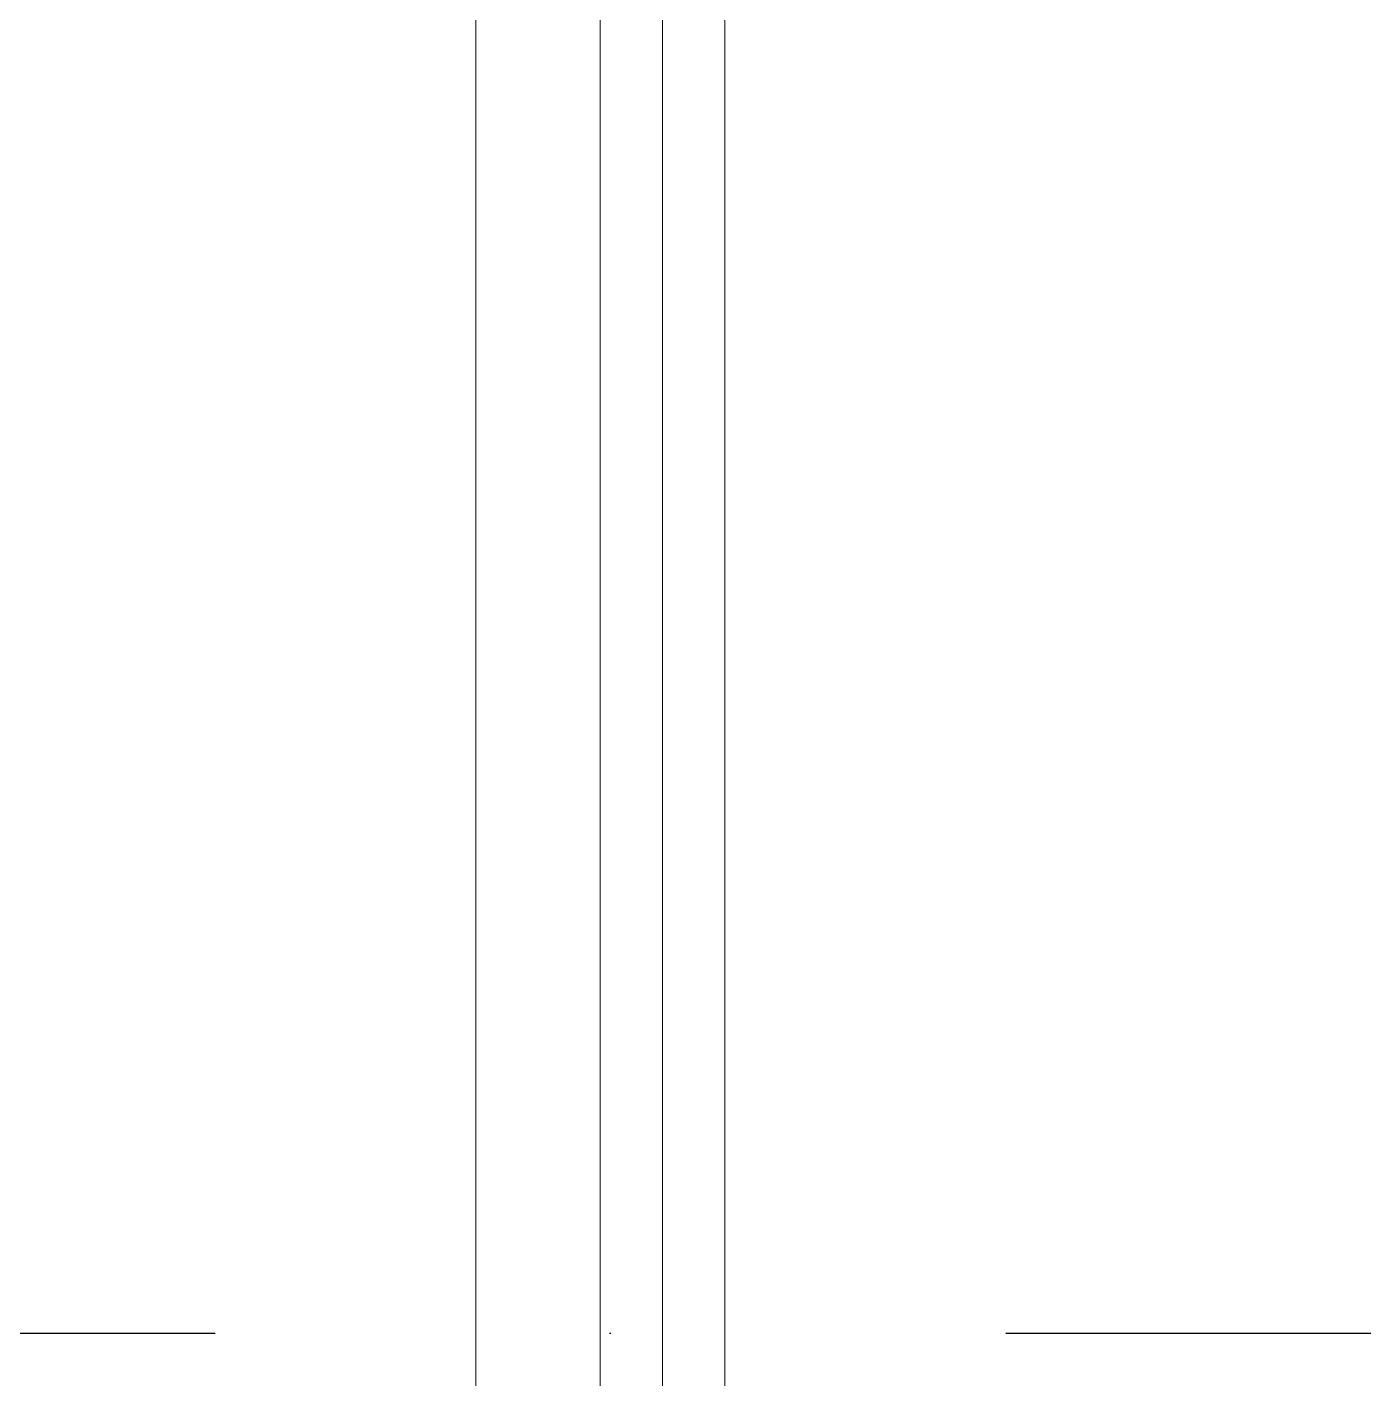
# Model space of a CAD drawing. Header units: inches. Extents: x -246178 to 57169, y -29325 to 19878.
# Drawn here: x 10218 to 10755, y -9321 to -8777 of the extents above; entities that cross this region are included whole.
import ezdxf

# ---------------------------------------------------------------- set-up
doc = ezdxf.new("R2010")
doc.units = ezdxf.units.IN
doc.header["$LTSCALE"] = 25
doc.header["$MEASUREMENT"] = 0
doc.linetypes.add('DASHDOT', pattern=[25.4, 12.7, -6.35, 0, -6.35])
doc.layers.get('0').update_dxf_attribs({"color": 8})
for name, color, linetype, lineweight in [('00-Ground Floor$0$Aluminum', 251, 'Continuous', 5), ('00-Ground Floor$0$Walls', 251, 'Continuous', 5), ('00-Ground Floor$0$Wooden Joinery', 251, 'Continuous', 5), ('F-ALRM-CLNG-CNDT', 51, 'DASHDOT', 25)]:
    doc.layers.add(name, color=color, linetype=linetype, lineweight=lineweight)

# ---------------------------------------------------------------- blocks, each defined once
blk = doc.blocks.new('00-Ground Floor$0$A$C5DAD61B4')
at = {"layer": '00-Ground Floor$0$Wooden Joinery'}
blk.add_arc((80, 859.06), 859.99, 272.66603, 0, dxfattribs=at)
blk = doc.blocks.new('00-Ground Floor$0$A$C76ae8329')
at = {"layer": '00-Ground Floor$0$Aluminum'}
for p, q in [((202.14, 404.62), (1182.14, 404.62)), ((227.14, 404.62), (227.14, 304.62)), ((1157.14, 404.62), (1157.14, 304.62)), ((227.14, 354.62), (1157.14, 354.62)), ((277.14, 354.62), (277.14, 304.62)), ((1107.14, 354.62), (1107.14, 304.62)), ((1107.14, 329.62), (277.14, 329.62)), ((202.14, 304.62), (1182.14, 304.62))]:
    blk.add_line(p, q, dxfattribs=at)
at = {"layer": '00-Ground Floor$0$Walls'}
for p, q in [((202.14, 304.62), (202.14, 404.62)), ((202.14, 304.62), (202.14, 404.62)), ((202.14, 404.62), (202.14, 304.62)), ((1182.14, 304.62), (1182.14, 404.62)), ((1182.14, 304.62), (1182.14, 404.62)), ((1182.14, 404.62), (1182.14, 304.62))]:
    blk.add_line(p, q, dxfattribs=at)

msp = doc.modelspace()

# ---------------------------------------------------------------- linework, layer by layer
at = {"layer": 'F-ALRM-CLNG-CNDT'}
msp.add_lwpolyline([(9900.69, -7112.84), (9900.69, -9227.22, 0.414214), (9975.69, -9302.22), (12090.57, -9302.22)], format="xyb", dxfattribs=at)

# ---------------------------------------------------------------- block references
at = {"rotation": 90}
msp.add_blockref('00-Ground Floor$0$A$C76ae8329', (10802.55, -9859.94, 0), dxfattribs=at)
at = {"layer": '00-Ground Floor$0$Wooden Joinery', "xscale": -1, "rotation": 90}
msp.add_blockref('00-Ground Floor$0$A$C5DAD61B4', (11356.99, -8657.43, 0), dxfattribs=at)

doc.saveas('drawing.dxf')
